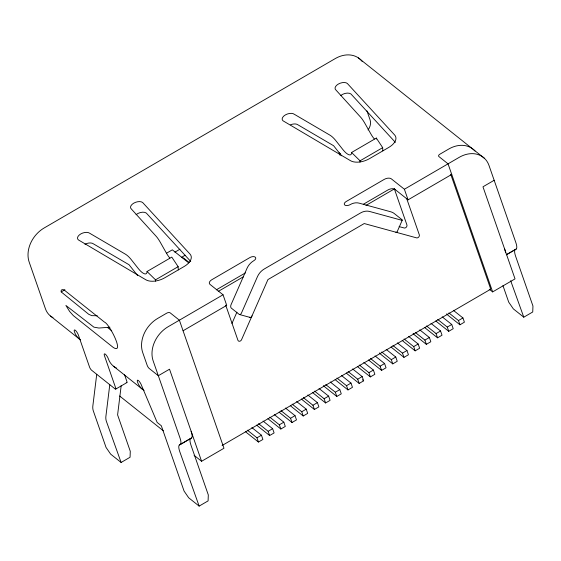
<?xml version="1.0" encoding="UTF-8"?>
<svg xmlns="http://www.w3.org/2000/svg" width="561" height="561" viewBox="0 0 561 561"><rect width="100%" height="100%" fill="white"/><g stroke="black" fill="none" stroke-linecap="round" stroke-linejoin="round"><path stroke-width="0.84" d="M155.467 281.187L155.523 279.834L147.031 271.517A10.638 3.78 56.1 0 1 138.518 268.824L131.898 260.451A13.471 4.79 56.1 0 0 125.405 254.182L89.746 233.285A6.837 3.794 -19.2 0 0 80.756 233.951A6.837 3.794 -19.2 0 0 78.386 239.898L145.86 279.785A14.993 8.317 -19.2 0 0 164.78 277.772L184.141 266.503A14.993 8.317 -19.2 0 0 190.011 254.091L142.641 202.507A6.774 3.759 -19.2 0 0 133.742 203.166A6.774 3.759 -19.2 0 0 131.393 209.05L156.154 236.286A13.471 2.581 63.3 0 1 160.993 243.523L166.189 252.723A10.638 2.034 63.3 0 0 169.801 257.969M360.001 162.164L360.064 160.811L351.572 152.494A10.638 3.78 56.1 0 1 343.059 149.801L336.439 141.428A13.471 4.79 56.1 0 0 329.945 135.159L294.287 114.262A6.774 3.759 -19.2 0 0 285.381 114.921A6.774 3.759 -19.2 0 0 283.032 120.811L350.506 160.698A14.993 8.317 -19.2 0 0 369.426 158.686L388.787 147.417A14.993 8.317 -19.2 0 0 394.656 135.005L347.294 83.421A6.837 3.794 -19.2 0 0 338.297 84.087A6.837 3.794 -19.2 0 0 335.934 90.026L360.695 117.263A13.471 2.581 63.3 0 1 365.534 124.5L370.73 133.7A10.638 2.034 63.3 0 0 374.341 138.946M178.293 269.918L178.139 266.671L171.792 257.106L147.031 271.517M382.833 150.895L382.679 147.648L376.333 138.083L351.572 152.494M96.73 374.299L92.817 406.192A13.471 10.575 -51.5 0 0 93.357 411.003L106.036 447.412L110.671 454.151L121.113 462.467L130.068 457.257L130.278 451.289L117.6 414.881L121.197 385.575M109.781 384.699L105.868 416.585A13.471 10.575 -51.5 0 0 106.408 421.395L121.113 462.467M231.966 323.416L236.896 312.189M396.957 232.233L402.265 220.143M97.228 315.745L91.864 315.654L88.743 314.307L61.198 291.916L64.929 289.742M166.54 253.2L172.339 249.827L188.678 262.843M174.885 252.162L179.92 249.231M185.144 255.22L181.547 257.317L183.713 258.123L189.141 262.45M155.523 279.834L178.139 266.671M360.064 160.811L382.679 147.648M216.287 289.848L245.395 272.912M363.311 204.295L387.939 189.962A5.386 2.987 -19.2 0 1 395.028 189.436M218.243 291.411L243.621 276.643M366.01 205.417L394.369 188.917L408.071 199.835L451.731 174.429M183.061 330.773L226.721 305.366L223.04 294.777L168.181 326.698A26.942 21.157 -51.5 0 0 153.167 360.898L179.941 437.783A14.277 3.927 59.8 0 1 179.864 444.74A14.277 3.927 59.8 0 0 179.786 451.703L199.141 506.106L208.096 500.896L208.306 494.935L190.985 445.189A14.277 3.927 59.8 0 1 191.056 438.225A14.277 3.927 59.8 0 0 191.133 431.269M223.04 294.777L209.989 284.385A5.386 2.987 -19.2 0 1 211.855 279.701L249.918 257.548A4.039 2.244 -19.2 0 1 255.234 257.155A4.039 2.244 -19.2 0 1 253.831 260.669A13.471 10.575 -51.5 0 0 246.994 268.375L231.069 304.644A2.693 1.578 -74.7 0 0 231.307 308.108L239.14 314.342A2.693 1.578 -74.7 0 0 241.503 312.961L257.436 276.692A13.471 10.575 -51.5 0 1 264.273 268.985L360.541 212.963A13.471 10.575 -51.5 0 1 369.538 211.455L401.108 220.087A2.693 0.533 23.7 0 0 401.907 219.624L394.074 213.39A2.693 0.533 23.7 0 0 390.666 211.77L359.103 203.138A13.471 10.575 -51.5 0 0 350.106 204.646A4.039 2.244 -19.2 0 1 344.791 205.038A4.039 2.244 -19.2 0 1 346.193 201.525L384.25 179.38A5.386 2.987 -19.2 0 1 391.34 178.854L404.39 189.246L459.242 157.325A26.942 21.157 -51.5 0 1 489.003 165.467L515.776 242.352A14.277 3.927 59.8 0 1 515.699 249.315A14.277 3.927 59.8 0 0 515.629 256.272L532.95 306.018L532.74 311.979L523.785 317.189L513.343 308.88L508.708 302.141L502.951 285.605M115.713 389.103L126.905 382.588M494.164 180.284L482.965 186.799L515.033 278.88L492.642 291.909L489.227 289.188M179.394 444.957L190.593 438.443M506.274 254.743L515.236 249.526M180.333 444.522L191.525 438.008M506.471 254.743L516.169 249.098M222.079 445.518L490.749 289.174L450.714 174.212M201.588 461.282L223.972 448.253L179.38 320.184L170.242 312.912A2.693 1.494 -19.2 0 0 166.701 313.171L157.746 318.382A26.942 21.157 -51.5 0 0 142.725 352.581L147.15 365.281A2.693 0.743 59.8 0 0 149.191 368.437L158.328 375.716L169.52 369.201L201.588 461.282L194.071 455.301M247.394 430.189L256.966 437.811L261.44 435.21L262.913 439.445L258.439 442.047L246.693 432.692A5.386 1.48 59.8 0 1 245.585 431.577M258.586 423.674L268.158 431.297L272.632 428.695L274.112 432.931L269.631 435.532L257.885 426.178A5.386 1.48 59.8 0 1 256.777 425.063M269.785 417.16L279.35 424.789L283.831 422.181L285.304 426.416L280.83 429.018L269.084 419.663A5.386 1.48 59.8 0 1 267.969 418.548M280.977 410.645L290.549 418.275L295.023 415.666L296.496 419.901L292.022 422.503L280.276 413.148A5.386 1.48 59.8 0 1 279.168 412.033M292.169 404.13L301.741 411.76L306.222 409.151L307.694 413.387L303.213 415.989L291.468 406.634A5.386 1.48 59.8 0 1 290.36 405.519M303.368 397.623L312.933 405.245L317.414 402.637L318.886 406.872L314.412 409.474L302.667 400.119A5.386 1.48 59.8 0 1 301.552 399.004M314.56 391.108L324.132 398.731L328.606 396.122L330.085 400.358L325.604 402.959L313.858 393.605A5.386 1.48 59.8 0 1 312.75 392.49M325.759 384.594L335.324 392.216L339.805 389.607L341.277 393.843L336.796 396.445L325.057 387.09A5.386 1.48 59.8 0 1 323.55 385.484M336.951 378.079L346.523 385.702L350.997 383.093L352.469 387.328L347.995 389.937L336.249 380.575A5.386 1.48 59.8 0 1 335.141 379.46M348.143 371.564L357.715 379.187L362.189 376.578L363.668 380.814L359.187 383.422L347.441 374.061A5.386 1.48 59.8 0 1 346.333 372.946M359.342 365.05L368.907 372.672L373.388 370.064L374.86 374.299L370.386 376.908L358.64 367.546A5.386 1.48 59.8 0 1 357.525 366.431M370.533 358.535L380.106 366.158L384.58 363.549L386.052 367.785L381.578 370.393L369.832 361.032A5.386 1.48 59.8 0 1 368.724 359.917M381.725 352.02L391.298 359.643L395.778 357.034L397.251 361.27L392.77 363.879L381.024 354.524A5.386 1.48 59.8 0 1 379.524 352.911M392.924 345.506L402.489 353.128L406.97 350.52L408.443 354.755L403.969 357.364L392.223 348.009A5.386 1.48 59.8 0 1 391.108 346.887M404.116 338.991L413.688 346.614L418.162 344.005L419.642 348.241L415.161 350.849L403.415 341.495A5.386 1.48 59.8 0 1 402.307 340.373M415.315 332.477L424.88 340.099L429.361 337.498L430.834 341.726L426.353 344.335L414.614 334.98A5.386 1.48 59.8 0 1 413.106 333.374M426.507 325.962L436.079 333.585L440.553 330.983L442.026 335.212L437.552 337.82L425.806 328.466A5.386 1.48 59.8 0 1 424.698 327.344M437.699 319.447L447.271 327.07L451.745 324.468L453.225 328.697L448.744 331.306L436.998 321.951A5.386 1.48 59.8 0 1 435.89 320.829M448.898 312.933L458.463 320.555L462.944 317.954L464.417 322.182L459.943 324.791L448.197 315.436A5.386 1.48 59.8 0 1 446.689 313.83M109.935 327.21L98.89 328.038L93.89 327.154L65.91 305.465L69.606 311.425L73.309 315.584L113.336 347.525C124.998 354.741 109.381 323.739 104.493 322.119L65.342 290.935C64.031 289.139 60.308 288.831 61.198 291.916M399.102 226.602L404.172 227.983A2.258 1.767 -51.5 0 0 406.304 227.17A2.258 1.767 -51.5 0 0 406.907 224.905L394.369 188.917M239.512 314.532L250.038 317.407M358.346 57.874L484.48 158.356M340.499 153.847L339.139 152.76L339.966 155.145M453.372 310.331L462.944 317.954M442.18 316.846L451.745 324.468M430.981 323.353L440.553 330.983M419.789 329.868L429.361 337.498M408.597 336.383L418.162 344.005M397.398 342.897L406.97 350.52M386.206 349.412L395.778 357.034M375.014 355.926L384.58 363.549M363.816 362.441L373.388 370.064M352.624 368.956L362.189 376.578M362.364 379.776L363.668 380.814M341.425 375.47L350.997 383.093M330.233 381.985L339.805 389.607M319.041 388.5L328.606 396.122M307.842 395.014L317.414 402.637M296.65 401.529L306.222 409.151M285.458 408.043L295.023 415.666M274.259 414.558L283.831 422.181M263.067 421.073L272.632 428.695M251.868 427.587L261.44 435.21M107.656 327.568L111.709 330.794M50.518 316.053L79.557 339.188M113.483 366.214L142.634 389.439M119.633 395.996L163.342 430.813M199.141 506.106L188.699 497.789L184.064 491.05L161.323 425.757L157.164 422.447L141.47 385.274A4.039 1.108 59.8 0 0 138.406 380.54A4.039 1.108 59.8 0 0 137.55 382.153A24.305 19.088 -51.5 0 0 144.079 390.449M395.379 142.368L350.976 94.003A6.837 3.794 -19.2 0 0 340.632 95.615M190.733 261.454L146.33 213.089A6.774 3.759 -19.2 0 0 136.078 214.688M341.572 155.804L333.606 145.727L297.975 124.844A6.774 3.759 -19.2 0 0 290.633 124.745M137.564 275.5L129.065 264.75L93.435 243.867A6.837 3.794 -19.2 0 0 84.949 244.259M523.785 317.189L510.678 280.731M492.642 291.909L448.05 163.84L438.912 156.568A2.693 1.494 -19.2 0 1 439.845 154.226L448.8 149.009A26.942 21.157 -51.5 0 1 475.006 151.042M458.463 320.555L459.943 324.791M404.39 189.246L408.071 199.835M406.767 198.79L419.298 234.779A2.258 1.767 -51.5 0 1 418.702 237.044A2.258 1.767 -51.5 0 1 416.564 237.864L364.229 223.544L267.955 279.567L241.546 339.707A2.258 1.767 -51.5 0 1 239.659 341.235A2.258 1.767 -51.5 0 1 237.948 340.31L225.704 305.142M447.271 327.07L448.744 331.306M366.943 110.861L370.078 119.858A10.834 8.506 -51.5 0 1 368.058 129.963M436.079 333.585L437.552 337.82M424.88 340.099L426.353 344.335M413.688 346.614L415.161 350.849M402.489 353.128L403.969 357.364M391.298 359.643L392.77 363.879M380.106 366.158L381.578 370.393M368.907 372.672L370.386 376.908M357.715 379.187L359.187 383.422M346.523 385.702L347.995 389.937M335.324 392.216L336.796 396.445M324.132 398.731L325.604 402.959M312.933 405.245L314.412 409.474M301.741 411.76L303.213 415.989M290.549 418.275L292.022 422.503M279.35 424.789L280.83 429.018M268.158 431.297L269.631 435.532M256.966 437.811L258.439 442.047M124.542 374.748L126.828 381.319A2.693 0.743 59.8 0 1 126.26 382.392M362.364 61.675A26.942 21.157 -51.5 0 0 335.275 58.568L44.214 227.941A26.942 21.157 -51.5 0 0 29.193 262.141L45.434 308.774A24.305 19.088 -51.5 0 0 52.986 317.645M80.504 339.882A24.305 19.088 -51.5 0 1 74.473 331.902A4.039 1.108 59.8 0 1 75.321 330.289A4.039 1.108 59.8 0 1 78.386 335.022L89.536 367.041A2.693 0.743 59.8 0 0 91.576 370.197L115.068 388.906A2.693 0.743 59.8 0 0 115.636 387.833L104.486 355.814A4.039 1.108 59.8 0 1 105.342 354.201A4.039 1.108 59.8 0 1 108.399 358.935A24.305 19.088 -51.5 0 0 116.492 368.065M252.029 315.843A2.693 1.578 -74.7 0 1 249.659 317.217M376.333 138.083A10.638 2.034 63.3 0 1 376.424 139.023M504.584 248.867A14.277 3.927 59.8 0 1 505.552 252.738M396.936 232.072A2.693 0.533 23.7 0 1 395.793 232.184"/></g></svg>
